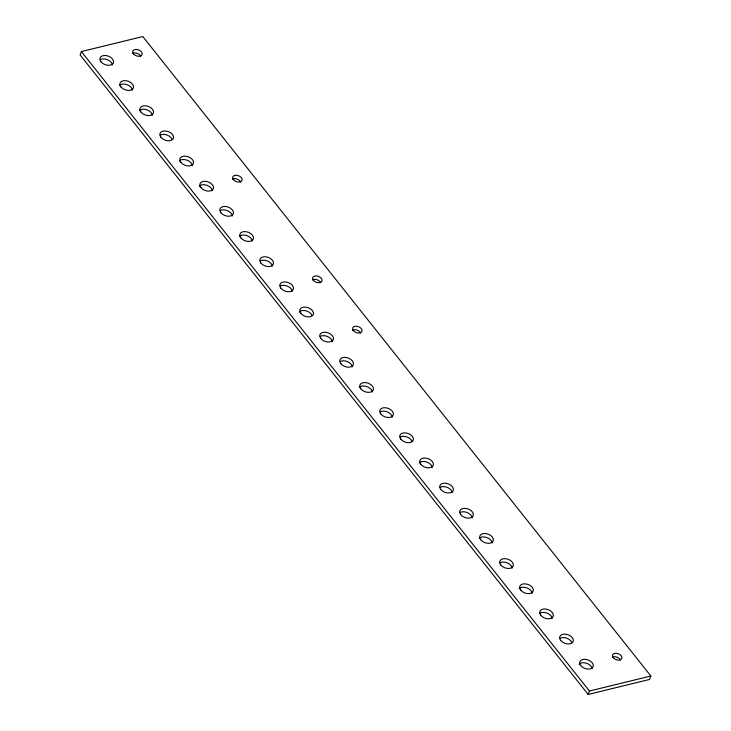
<?xml version="1.0" encoding="UTF-8"?>
<svg xmlns="http://www.w3.org/2000/svg" width="731" height="731" viewBox="0 0 731 731"><rect width="100%" height="100%" fill="white"/><g stroke="black" fill="none" stroke-linecap="round" stroke-linejoin="round"><path stroke-width="1.1" d="M81.379 51.563L80.136 54.989L588.19 694.45L649.621 679.437L650.864 676.011L142.81 36.55L81.379 51.563L589.433 691.023L588.19 694.45M589.433 691.023L650.864 676.011M100.375 59.622A7.118 4.56 19.9 0 1 107.777 59.832A7.118 4.56 19.9 0 1 112.355 64.958M119.354 85.591A7.118 4.56 19.9 0 1 126.902 84.641A7.118 4.56 19.9 0 1 132.338 90.114M139.338 110.756A7.118 4.56 19.9 0 1 146.885 109.805A7.118 4.56 19.9 0 1 152.331 115.279M160.345 135.098A7.118 4.56 19.9 0 1 171.986 139.155M179.323 161.067A7.118 4.56 19.9 0 1 186.871 160.126A7.118 4.56 19.9 0 1 192.308 165.59M199.307 186.231A7.118 4.56 19.9 0 1 206.855 185.281A7.118 4.56 19.9 0 1 212.292 190.754M220.314 210.583A7.118 4.56 19.9 0 1 227.706 210.784A7.118 4.56 19.9 0 1 232.284 215.91M239.284 236.552A7.118 4.56 19.9 0 1 246.831 235.601A7.118 4.56 19.9 0 1 252.277 241.066M260.291 260.894A7.118 4.56 19.9 0 1 267.692 261.104A7.118 4.56 19.9 0 1 272.261 266.23M280.275 286.059A7.118 4.56 19.9 0 1 287.676 286.26A7.118 4.56 19.9 0 1 292.254 291.386M299.253 312.027A7.118 4.56 19.9 0 1 305.914 310.812A7.118 4.56 19.9 0 1 311.909 315.271M320.26 336.37A7.118 4.56 19.9 0 1 327.652 336.58A7.118 4.56 19.9 0 1 332.23 341.706M340.244 361.534A7.118 4.56 19.9 0 1 347.645 361.735A7.118 4.56 19.9 0 1 352.214 366.861M359.223 387.503A7.118 4.56 19.9 0 1 366.77 386.553A7.118 4.56 19.9 0 1 372.207 392.026M380.221 411.855A7.118 4.56 19.9 0 1 387.622 412.056A7.118 4.56 19.9 0 1 392.2 417.182M400.213 437.01A7.118 4.56 19.9 0 1 411.855 441.067M419.183 462.979A7.118 4.56 19.9 0 1 426.73 462.029A7.118 4.56 19.9 0 1 432.176 467.502M440.19 487.33A7.118 4.56 19.9 0 1 447.591 487.531A7.118 4.56 19.9 0 1 452.16 492.657M460.183 512.486A7.118 4.56 19.9 0 1 467.575 512.696A7.118 4.56 19.9 0 1 472.153 517.822M479.152 538.455A7.118 4.56 19.9 0 1 486.7 537.504A7.118 4.56 19.9 0 1 492.146 542.978M500.159 562.806A7.118 4.56 19.9 0 1 507.561 563.007A7.118 4.56 19.9 0 1 512.129 568.142M519.129 588.775A7.118 4.56 19.9 0 1 526.676 587.825A7.118 4.56 19.9 0 1 532.122 593.298M540.136 613.126A7.118 4.56 19.9 0 1 547.537 613.327A7.118 4.56 19.9 0 1 552.106 618.453M560.129 638.282A7.118 4.56 19.9 0 1 571.77 642.339M579.098 664.251A7.118 4.56 19.9 0 1 586.646 663.3A7.118 4.56 19.9 0 1 592.083 668.774M132.658 53.4A4.943 3.162 19.9 0 1 140.745 56.214M232.604 179.196A4.943 3.162 19.9 0 1 240.691 182.01M312.557 279.836A4.943 3.162 19.9 0 1 320.644 282.65M352.534 330.147A4.943 3.162 19.9 0 1 360.621 332.961M612.395 657.215A4.943 3.162 19.9 0 1 620.482 660.029M100.969 61.797A7.118 4.56 19.9 0 0 112.857 63.771A7.118 4.56 19.9 0 0 106.361 55.602A7.118 4.56 19.9 0 0 100.969 61.797M120.962 86.952A7.118 4.56 19.9 0 0 132.841 88.926A7.118 4.56 19.9 0 0 126.353 80.757A7.118 4.56 19.9 0 0 120.962 86.952M140.946 112.117A7.118 4.56 19.9 0 0 152.834 114.091A7.118 4.56 19.9 0 0 146.337 105.913A7.118 4.56 19.9 0 0 140.946 112.117M160.939 137.273A7.118 4.56 19.9 0 0 172.827 139.246A7.118 4.56 19.9 0 0 166.33 131.077A7.118 4.56 19.9 0 0 160.939 137.273M180.922 162.428A7.118 4.56 19.9 0 0 192.81 164.402A7.118 4.56 19.9 0 0 186.323 156.233A7.118 4.56 19.9 0 0 180.922 162.428M200.915 187.593A7.118 4.56 19.9 0 0 212.803 189.567A7.118 4.56 19.9 0 0 206.306 181.398A7.118 4.56 19.9 0 0 200.915 187.593M220.908 212.748A7.118 4.56 19.9 0 0 232.787 214.722A7.118 4.56 19.9 0 0 226.299 206.553A7.118 4.56 19.9 0 0 220.908 212.748M240.892 237.913A7.118 4.56 19.9 0 0 252.78 239.887A7.118 4.56 19.9 0 0 246.283 231.709A7.118 4.56 19.9 0 0 240.892 237.913M260.885 263.069A7.118 4.56 19.9 0 0 272.764 265.042A7.118 4.56 19.9 0 0 266.276 256.873A7.118 4.56 19.9 0 0 260.885 263.069M280.868 288.224A7.118 4.56 19.9 0 0 292.756 290.198A7.118 4.56 19.9 0 0 286.269 282.029A7.118 4.56 19.9 0 0 280.868 288.224M300.861 313.389A7.118 4.56 19.9 0 0 312.749 315.363A7.118 4.56 19.9 0 0 306.252 307.194A7.118 4.56 19.9 0 0 300.861 313.389M320.845 338.544A7.118 4.56 19.9 0 0 332.733 340.518A7.118 4.56 19.9 0 0 326.245 332.349A7.118 4.56 19.9 0 0 320.845 338.544M340.838 363.7A7.118 4.56 19.9 0 0 352.726 365.683A7.118 4.56 19.9 0 0 346.229 357.505A7.118 4.56 19.9 0 0 340.838 363.7M360.831 388.865A7.118 4.56 19.9 0 0 372.709 390.838A7.118 4.56 19.9 0 0 366.222 382.669A7.118 4.56 19.9 0 0 360.831 388.865M380.814 414.02A7.118 4.56 19.9 0 0 392.702 415.994A7.118 4.56 19.9 0 0 386.206 407.825A7.118 4.56 19.9 0 0 380.814 414.02M400.807 439.185A7.118 4.56 19.9 0 0 412.686 441.159A7.118 4.56 19.9 0 0 406.198 432.99A7.118 4.56 19.9 0 0 400.807 439.185M420.791 464.34A7.118 4.56 19.9 0 0 432.679 466.314A7.118 4.56 19.9 0 0 426.191 458.145A7.118 4.56 19.9 0 0 420.791 464.34M440.784 489.496A7.118 4.56 19.9 0 0 452.672 491.47A7.118 4.56 19.9 0 0 446.175 483.301A7.118 4.56 19.9 0 0 440.784 489.496M460.777 514.661A7.118 4.56 19.9 0 0 472.655 516.634A7.118 4.56 19.9 0 0 466.168 508.465A7.118 4.56 19.9 0 0 460.777 514.661M480.76 539.816A7.118 4.56 19.9 0 0 492.648 541.79A7.118 4.56 19.9 0 0 486.152 533.621A7.118 4.56 19.9 0 0 480.76 539.816M500.753 564.981A7.118 4.56 19.9 0 0 512.632 566.954A7.118 4.56 19.9 0 0 506.144 558.776A7.118 4.56 19.9 0 0 500.753 564.981M520.737 590.136A7.118 4.56 19.9 0 0 532.625 592.11A7.118 4.56 19.9 0 0 526.128 583.941A7.118 4.56 19.9 0 0 520.737 590.136M540.73 615.292A7.118 4.56 19.9 0 0 552.618 617.266A7.118 4.56 19.9 0 0 546.121 609.097A7.118 4.56 19.9 0 0 540.73 615.292M560.714 640.457A7.118 4.56 19.9 0 0 572.601 642.43A7.118 4.56 19.9 0 0 566.114 634.261A7.118 4.56 19.9 0 0 560.714 640.457M580.706 665.612A7.118 4.56 19.9 0 0 592.594 667.586A7.118 4.56 19.9 0 0 586.098 659.417A7.118 4.56 19.9 0 0 580.706 665.612M133.444 53.856A4.943 3.162 19.9 0 0 141.704 55.227A4.943 3.162 19.9 0 0 137.19 49.553A4.943 3.162 19.9 0 0 133.444 53.856M233.39 179.652A4.943 3.162 19.9 0 0 241.641 181.023A4.943 3.162 19.9 0 0 237.136 175.349A4.943 3.162 19.9 0 0 233.39 179.652M313.352 280.293A4.943 3.162 19.9 0 0 321.603 281.663A4.943 3.162 19.9 0 0 317.09 275.989A4.943 3.162 19.9 0 0 313.352 280.293M353.329 330.613A4.943 3.162 19.9 0 0 361.58 331.984A4.943 3.162 19.9 0 0 357.075 326.309A4.943 3.162 19.9 0 0 353.329 330.613M613.181 657.681A4.943 3.162 19.9 0 0 621.432 659.051A4.943 3.162 19.9 0 0 616.927 653.377A4.943 3.162 19.9 0 0 613.181 657.681"/></g></svg>
